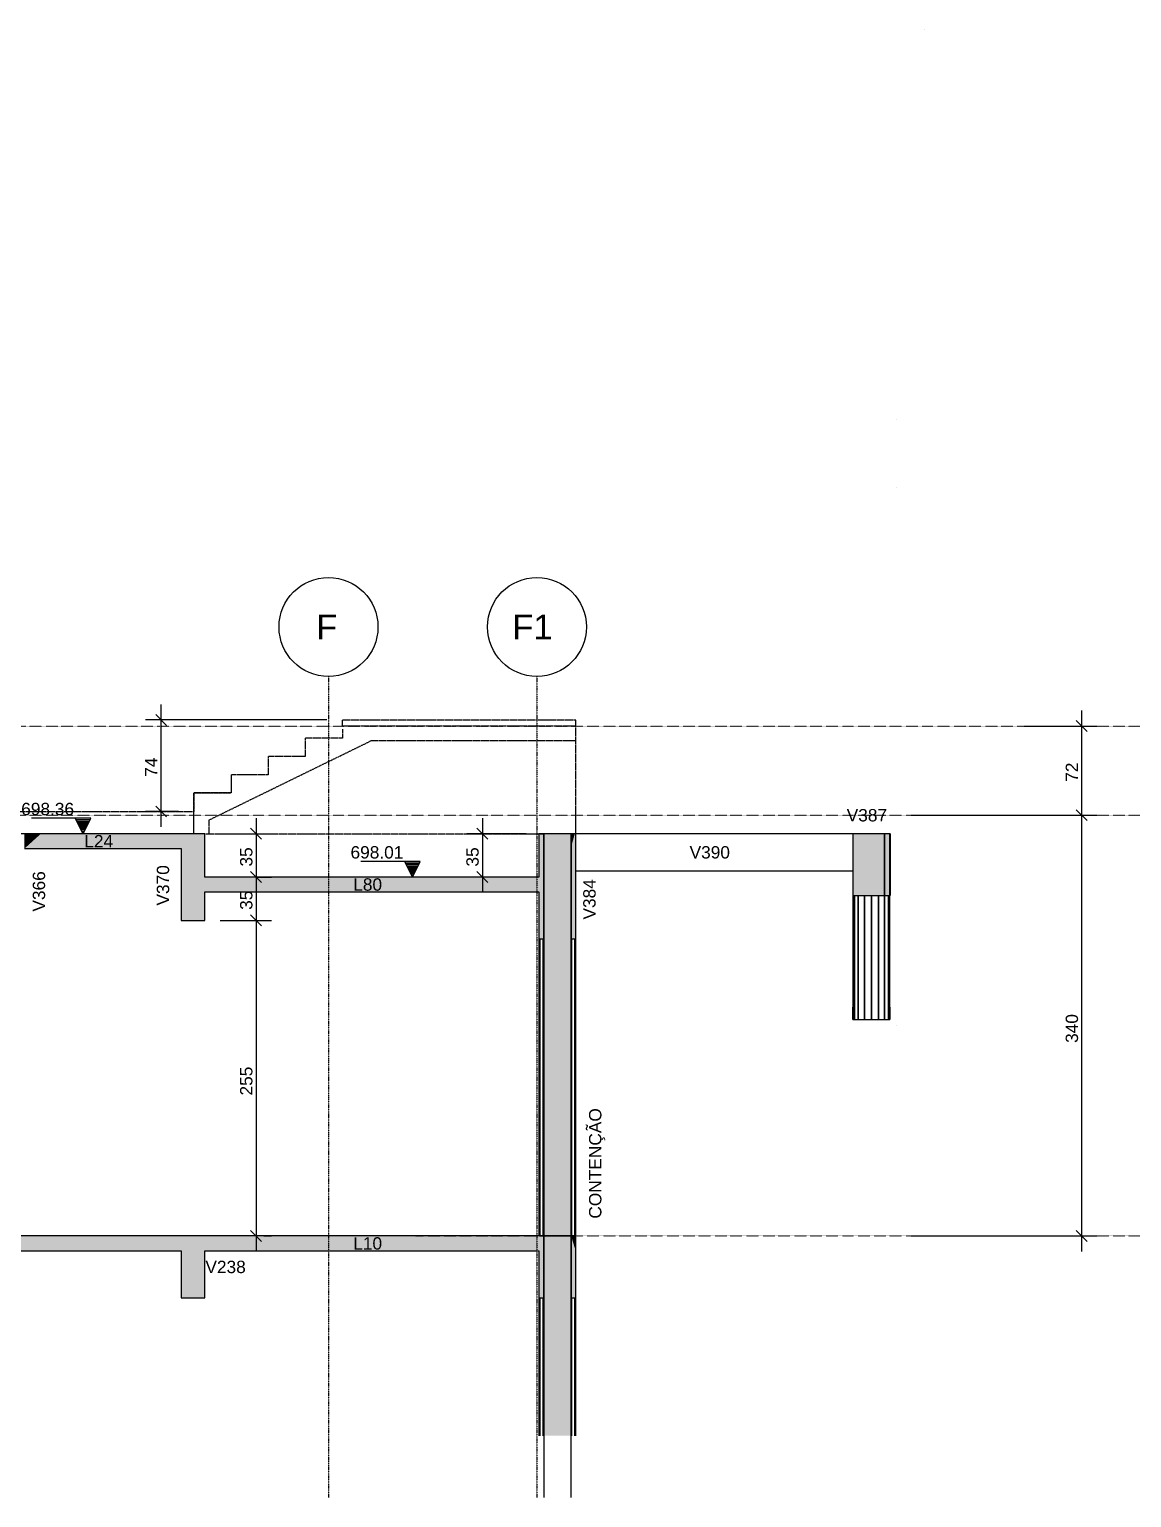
# Model space of a CAD drawing. Extents: x 37185 to 43130, y -8131 to -3926.
# Drawn here: x 40190 to 41082, y -6365 to -5178 of the extents above; entities that cross this region are included whole.
import ezdxf

# ---------------------------------------------------------------- set-up
doc = ezdxf.new("R2010")
doc.units = 0
doc.header["$MEASUREMENT"] = 0
for name, pattern in [('ESTILO_TQS_0001', [1, 0.7, -0.3]), ('ESTILO_TQS_0002', [0.4, 0.1, -0.3]), ('ESTILO_TQS_0004', [1.12, 0.5, -0.2, 0.01, -0.2, 0.01, -0.2])]:
    doc.linetypes.add(name, pattern=pattern)
for name, color, linetype in [('48', 4, 'CONTINUOUS'), ('50', 5, 'CONTINUOUS'), ('51', 5, 'CONTINUOUS'), ('52', 3, 'CONTINUOUS'), ('67', 7, 'CONTINUOUS'), ('68', 4, 'CONTINUOUS'), ('70', 160, 'CONTINUOUS'), ('74', 2, 'CONTINUOUS'), ('75', 9, 'CONTINUOUS'), ('79', 12, 'CONTINUOUS'), ('96', 252, 'CONTINUOUS')]:
    doc.layers.add(name, color=color, linetype=linetype)
doc.styles.add('TQS_ARIAL', font='arial.ttf')

msp = doc.modelspace()

# ---------------------------------------------------------------- linework, layer by layer
at = {"layer": '48', "linetype": 'Continuous'}
for p, q in [((40856.1, -5828.4), (40632.3, -5828.4)), ((40881.8, -5828.6), (40881.8, -5828.5)), ((40881.8, -5828.5), (40881.8, -5828.5)), ((40881.8, -5828.5), (40881.8, -5828.5)), ((40881.8, -5828.5), (40881.8, -5828.6)), ((40881.8, -5828.9), (40881.8, -5828.6)), ((40881.8, -5828.6), (40881.8, -5828.6)), ((40881.8, -5828.6), (40881.8, -5828.6)), ((40881.8, -5828.6), (40881.8, -5828.9)), ((40881.8, -5878.4), (40881.8, -5828.9)), ((40881.8, -5828.9), (40881.8, -5878.4)), ((40886.2, -5828.4), (40886.1, -5828.4)), ((40886.3, -5828.4), (40886.2, -5828.4)), ((40886.2, -5978.4), (40886.2, -5828.4)), ((40886.3, -5828.4), (40886.3, -5878.4)), ((40886.4, -5828.4), (40886.3, -5828.4)), ((40886.4, -5830.5), (40886.4, -5828.4)), ((40886.4, -5878.4), (40886.4, -5830.5)), ((40632.3, -5858.4), (40856.1, -5858.4)), ((40856.2, -5878.4), (40856.2, -5978.4)), ((40857.4, -5978.4), (40857.4, -5878.4)), ((40857.4, -5878.4), (40857.4, -5978.4)), ((40860.6, -5978.4), (40860.6, -5878.4)), ((40860.6, -5878.4), (40860.6, -5978.4)), ((40865.5, -5978.4), (40865.5, -5878.4)), ((40865.5, -5878.4), (40865.5, -5978.4)), ((40871.2, -5978.4), (40871.2, -5878.4)), ((40871.2, -5878.4), (40871.2, -5978.4)), ((40877, -5978.4), (40877, -5878.4)), ((40877, -5878.4), (40877, -5978.4)), ((40881.8, -5978.4), (40881.8, -5878.4)), ((40881.8, -5878.4), (40881.8, -5978.4)), ((40885.1, -5978.4), (40885.1, -5878.4)), ((40885.1, -5878.4), (40885.1, -5978.4)), ((40886.1, -5878.4), (40886.2, -5878.4)), ((40886.3, -5878.4), (40886.4, -5878.4)), ((40602.3, -5913.4), (40602.3, -6153.4)), ((40603.2, -6153.4), (40603.2, -5913.4)), ((40603.2, -5913.4), (40603.2, -6153.4)), ((40605.8, -6153.4), (40605.8, -5913.4)), ((40605.8, -5913.4), (40605.8, -6153.4)), ((40628.8, -6153.4), (40628.8, -5913.4)), ((40628.8, -5913.4), (40628.8, -6153.4)), ((40631.4, -6153.4), (40631.4, -5913.4)), ((40631.4, -5913.4), (40631.4, -6153.4)), ((40632.3, -6153.4), (40632.3, -5913.4)), ((40856.2, -5978.4), (40856.2, -5968.4)), ((40856.2, -5968.4), (40856.2, -5978.4)), ((40856.2, -5978.4), (40857.4, -5978.4)), ((40857.4, -5978.4), (40857.4, -5968.4)), ((40857.4, -5968.4), (40857.4, -5978.4)), ((40857.4, -5978.4), (40857.4, -5968.4)), ((40857.4, -5968.4), (40857.4, -5978.4)), ((40857.4, -5978.4), (40860.6, -5978.4)), ((40860.6, -5978.4), (40860.6, -5968.4)), ((40860.6, -5968.4), (40860.6, -5978.4)), ((40860.6, -5978.4), (40860.6, -5968.4)), ((40860.6, -5968.4), (40860.6, -5978.4)), ((40860.6, -5978.4), (40865.5, -5978.4)), ((40865.5, -5978.4), (40865.5, -5968.4)), ((40865.5, -5968.4), (40865.5, -5978.4)), ((40865.5, -5978.4), (40865.5, -5968.4)), ((40865.5, -5968.4), (40865.5, -5978.4)), ((40865.5, -5978.4), (40871.2, -5978.4)), ((40871.2, -5978.4), (40871.2, -5968.4)), ((40871.2, -5968.4), (40871.2, -5978.4)), ((40871.2, -5978.4), (40871.2, -5968.4)), ((40871.2, -5968.4), (40871.2, -5978.4)), ((40871.2, -5978.4), (40877, -5978.4)), ((40877, -5978.4), (40877, -5968.4)), ((40877, -5968.4), (40877, -5978.4)), ((40877, -5978.4), (40877, -5968.4)), ((40877, -5968.4), (40877, -5978.4)), ((40877, -5978.4), (40881.8, -5978.4)), ((40881.8, -5978.4), (40881.8, -5968.4)), ((40881.8, -5968.4), (40881.8, -5978.4)), ((40881.8, -5978.4), (40881.8, -5968.4)), ((40881.8, -5968.4), (40881.8, -5978.4)), ((40881.8, -5978.4), (40885.1, -5978.4)), ((40885.1, -5978.4), (40885.1, -5968.4)), ((40885.1, -5968.4), (40885.1, -5978.4)), ((40885.1, -5978.4), (40885.1, -5968.4)), ((40885.1, -5968.4), (40885.1, -5978.4)), ((40885.1, -5978.4), (40886.2, -5978.4)), ((40886.2, -5978.4), (40886.2, -5968.4)), ((40886.2, -5968.4), (40886.2, -5978.4)), ((40603.2, -6153.4), (40605.8, -6153.4)), ((40605.8, -6153.4), (40606.3, -6153.4)), ((40628.4, -6153.4), (40628.8, -6153.4)), ((40602.3, -6203.4), (40602.3, -6314.8)), ((40603.2, -6314.8), (40603.2, -6203.4)), ((40603.2, -6203.4), (40603.2, -6314.8)), ((40605.8, -6314.8), (40605.8, -6203.4)), ((40605.8, -6203.4), (40605.8, -6314.8)), ((40628.8, -6314.8), (40628.8, -6203.4)), ((40628.8, -6203.4), (40628.8, -6314.8)), ((40631.4, -6314.8), (40631.4, -6203.4)), ((40631.4, -6203.4), (40631.4, -6314.8)), ((40632.3, -6314.8), (40632.3, -6203.4))]:
    msp.add_line(p, q, dxfattribs=at)
at = {"layer": '50', "linetype": 'Continuous'}
for centre in [(40432.3, -5661.3), (40600.8, -5661.3)]:
    msp.add_circle(centre, 40, dxfattribs=at)
at = {"layer": '52', "linetype": 'Continuous'}
for points in [[(40332.3, -5828.4), (40324.5, -5828.4), (40313.3, -5828.4), (40199.8, -5828.4), (40186.5, -5828.4), (40178.7, -5828.4), (40167.5, -5828.4)], [(40332.3, -5863.4), (40332.3, -5856.4), (40332.3, -5828.4)], [(40606.3, -5828.4), (40606.3, -5828.4), (40605.8, -5828.4), (40603.3, -5828.4), (40603.3, -5828.4), (40603.2, -5828.4), (40602.3, -5828.4)], [(40602.3, -5828.4), (40602.3, -5863.4)], [(40606.3, -5913.4), (40606.3, -5902.6), (40606.3, -5866.8), (40606.3, -5828.4)], [(40628.4, -5828.4), (40627.9, -5828.4), (40624.8, -5828.4), (40623.1, -5828.4), (40619.9, -5828.4), (40619.6, -5828.4), (40617.3, -5828.4), (40614.7, -5828.4), (40611.6, -5828.4), (40609.8, -5828.4), (40606.7, -5828.4), (40606.3, -5828.4)], [(40606.3, -5828.4), (40606.3, -5862.1), (40606.3, -5901.2), (40606.3, -5911.8), (40606.3, -5913.4)], [(40632.3, -5828.4), (40631.4, -5828.4), (40631.4, -5828.4), (40628.8, -5828.4), (40628.4, -5828.4), (40628.4, -5828.4)], [(40628.4, -5828.4), (40628.4, -5839.2), (40628.4, -5861.9), (40628.4, -5913.4)], [(40628.4, -5913.4), (40628.4, -5911.8), (40628.4, -5862.1), (40628.4, -5839), (40628.4, -5828.4)], [(40632.3, -5913.4), (40632.3, -5858.4), (40632.3, -5856.6), (40632.3, -5828.4)], [(40886.1, -5828.4), (40885.1, -5828.4), (40881.9, -5828.4), (40881.8, -5828.4), (40879.4, -5828.4), (40877, -5828.4), (40871.2, -5828.4), (40865.5, -5828.4), (40863, -5828.4), (40860.6, -5828.4), (40859.6, -5828.4), (40857.4, -5828.4), (40856.4, -5828.4), (40856.3, -5828.4), (40856.2, -5828.4), (40856.2, -5828.4), (40856.1, -5828.4)], [(40856.1, -5828.4), (40856.1, -5830.9), (40856.1, -5858.4), (40856.1, -5858.4), (40856.1, -5878.4)], [(40886.1, -5878.4), (40886.1, -5874.6), (40886.1, -5871.5), (40886.1, -5828.4)], [(40186.5, -5840.4), (40208.7, -5840.4), (40226.1, -5840.4), (40246.8, -5840.4), (40257.2, -5840.4), (40313.3, -5840.4)], [(40313.3, -5840.4), (40313.3, -5857.3), (40313.3, -5870.4), (40313.3, -5898.4)], [(40602.3, -5863.4), (40392.9, -5863.4), (40332.3, -5863.4)], [(40332.3, -5898.4), (40332.3, -5875.4)], [(40332.3, -5875.4), (40443.7, -5875.4), (40504.2, -5875.4), (40565.2, -5875.4), (40574.6, -5875.4), (40602.3, -5875.4)], [(40602.3, -5875.4), (40602.3, -5892.2), (40602.3, -5913.4)], [(40856.1, -5878.4), (40856.2, -5878.4), (40856.3, -5878.4), (40856.4, -5878.4), (40856.4, -5878.4), (40857.4, -5878.4), (40857.9, -5878.4), (40858.8, -5878.4), (40858.9, -5878.4), (40859.2, -5878.4), (40859.6, -5878.4), (40860.6, -5878.4), (40860.7, -5878.4), (40861.4, -5878.4), (40863, -5878.4), (40865.4, -5878.4), (40865.5, -5878.4), (40865.6, -5878.4), (40866.4, -5878.4), (40871.2, -5878.4), (40871.2, -5878.4), (40871.3, -5878.4), (40872.2, -5878.4), (40876.9, -5878.4), (40877, -5878.4), (40877, -5878.4), (40877.8, -5878.4), (40879.4, -5878.4), (40881.7, -5878.4), (40881.8, -5878.4), (40881.9, -5878.4), (40882.4, -5878.4), (40885, -5878.4), (40885, -5878.4), (40885.1, -5878.4), (40885.3, -5878.4), (40886.1, -5878.4)], [(40313.3, -5898.4), (40320.9, -5898.4), (40328.8, -5898.4), (40332.3, -5898.4)], [(40602.3, -5913.4), (40602.6, -5913.4), (40603.2, -5913.4), (40603.3, -5913.4), (40603.3, -5913.4), (40603.5, -5913.4), (40603.9, -5913.4), (40605.8, -5913.4), (40606.3, -5913.4), (40606.3, -5913.4)], [(40606.3, -5913.4), (40606.3, -6119.7), (40606.3, -6153.4)], [(40628.4, -5913.4), (40628.4, -5913.4), (40628.8, -5913.4), (40629.5, -5913.4), (40630.6, -5913.4), (40630.8, -5913.4), (40631.4, -5913.4), (40631.4, -5913.4), (40631.7, -5913.4), (40632.3, -5913.4)], [(40628.4, -6153.4), (40628.4, -6119.7), (40628.4, -5913.4)], [(40606.3, -6153.4), (40606.3, -6153.4), (40605.8, -6153.4), (40603.3, -6153.4), (40603.3, -6153.4), (40603.2, -6153.4), (40602.3, -6153.4), (40402.9, -6153.4), (40332.3, -6153.4), (40313.3, -6153.4), (39746.8, -6153.4), (39727.8, -6153.4), (39351.8, -6153.4), (39332.8, -6153.4), (38811.8, -6153.4), (38808.5, -6153.4), (38792.8, -6153.4), (38532.3, -6153.4), (38522.9, -6153.4), (38513.3, -6153.4), (38494.8, -6153.4), (37949.8, -6153.4), (37948.9, -6153.4), (37948.8, -6153.4)], [(40606.3, -6203.4), (40606.3, -6197.1), (40606.3, -6187.4), (40606.3, -6153.4)], [(40619.6, -6153.4), (40617.3, -6153.4), (40614.7, -6153.4), (40611.6, -6153.4), (40609.8, -6153.4), (40606.7, -6153.4), (40606.3, -6153.4)], [(40606.3, -6153.4), (40606.3, -6183.3), (40606.3, -6196.2), (40606.3, -6202.5), (40606.3, -6203.4)], [(40606.3, -6153.4), (40608.1, -6153.4), (40609.8, -6153.4)], [(40609.8, -6153.4), (40610.7, -6153.4), (40614.2, -6153.4), (40614.7, -6153.4)], [(40614.7, -6153.4), (40619.6, -6153.4)], [(40628.4, -6153.4), (40627.9, -6153.4), (40624.8, -6153.4), (40623.1, -6153.4), (40619.9, -6153.4)], [(40619.9, -6153.4), (40624.8, -6153.4)], [(40624.8, -6153.4), (40628.4, -6153.4)], [(40628.4, -6153.4), (40628.4, -6159.8), (40628.4, -6183.1), (40628.4, -6203.4)], [(40632.3, -6153.4), (40631.4, -6153.4), (40631.4, -6153.4), (40628.8, -6153.4), (40628.4, -6153.4), (40628.4, -6153.4)], [(40628.4, -6203.4), (40628.4, -6183.3), (40628.4, -6154.7), (40628.4, -6154.4), (40628.4, -6154.2), (40628.4, -6154.1), (40628.4, -6153.6), (40628.4, -6153.4)], [(40632.3, -6203.4), (40632.3, -6165.9), (40632.3, -6153.4)], [(39746.8, -6165.4), (39758.7, -6165.4), (39857.8, -6165.4), (40177.2, -6165.4), (40182.1, -6165.4), (40313.3, -6165.4)], [(40313.3, -6165.4), (40313.3, -6203.4)], [(40332.3, -6203.4), (40332.3, -6194.7), (40332.3, -6166.5), (40332.3, -6165.4)], [(40332.3, -6165.4), (40402.9, -6165.4), (40434.7, -6165.4), (40445, -6165.4), (40521.8, -6165.4), (40578.6, -6165.4), (40602.3, -6165.4)], [(40602.3, -6165.4), (40602.3, -6190.9), (40602.3, -6203.4)], [(40313.3, -6203.4), (40318.3, -6203.4), (40321.6, -6203.4), (40332.3, -6203.4)], [(40602.3, -6203.4), (40602.5, -6203.4), (40603.2, -6203.4), (40603.3, -6203.4), (40603.3, -6203.4), (40603.5, -6203.4), (40603.7, -6203.4), (40605.8, -6203.4), (40606.3, -6203.4), (40606.3, -6203.4)], [(40606.3, -6203.4), (40606.3, -6285), (40606.3, -6314.8), (40606.3, -6347.8), (40606.3, -6357.6), (40606.3, -6363.9), (40606.3, -6364.8)], [(40628.4, -6364.8), (40628.4, -6347.8), (40628.4, -6316.1), (40628.4, -6315.8), (40628.4, -6315.6), (40628.4, -6315.6), (40628.4, -6315), (40628.4, -6314.8), (40628.4, -6285), (40628.4, -6203.4)], [(40628.4, -6203.4), (40628.4, -6203.4), (40628.8, -6203.4), (40629.3, -6203.4), (40630.6, -6203.4), (40631.2, -6203.4), (40631.4, -6203.4), (40631.4, -6203.4), (40631.6, -6203.4), (40632, -6203.4), (40632.3, -6203.4)]]:
    msp.add_lwpolyline(points, dxfattribs=at)
at = {"layer": '67', "linetype": 'ESTILO_TQS_0002'}
for p, q in [((37919.8, -5741.4), (41171.2, -5741.4)), ((37919.8, -5813.4), (41171.2, -5813.4)), ((40502.6, -6153.4), (41171.2, -6153.4))]:
    msp.add_line(p, q, dxfattribs=at)
at = {"layer": '68', "linetype": 'ESTILO_TQS_0001'}
for p, q in [((40443.5, -5741.4), (40443.5, -5736.4)), ((40443.5, -5736.4), (40632.3, -5736.4)), ((40632.3, -5741.4), (40443.5, -5741.4)), ((40632.3, -5828.4), (40632.3, -5736.4)), ((40335.5, -5817.4), (40466.4, -5753.4)), ((40632.3, -5753.4), (40466.4, -5753.4)), ((40323.5, -5828.4), (40323.5, -5795.2)), ((40323.5, -5795.2), (40353.5, -5795.2)), ((40323.5, -5795.2), (40335.5, -5795.2)), ((40167.5, -5810.4), (40323.5, -5810.4)), ((40335.5, -5817.4), (40335.5, -5828.4)), ((40332.3, -5828.4), (40605.8, -5828.4))]:
    msp.add_line(p, q, dxfattribs=at)
msp.add_lwpolyline([(40443.5, -5743.8), (40443.5, -5751.2), (40413.5, -5751.2), (40413.5, -5766), (40383.5, -5766), (40383.5, -5780.8), (40353.5, -5780.8), (40353.5, -5795.2), (40323.5, -5795.2), (40323.5, -5810.4)], dxfattribs=at)
at = {"layer": '70', "linetype": 'ESTILO_TQS_0004'}
for p, q in [((40432.3, -5701.3), (40432.3, -6364.8)), ((40600.8, -5701.3), (40600.8, -6364.8))]:
    msp.add_line(p, q, dxfattribs=at)
at = {"layer": '75', "linetype": 'Continuous'}
for p, q in [((40914, -5178.4), (40914, -5178.4)), ((40914, -5178.4), (40914, -5178.4)), ((40891.2, -5493.4), (40891.2, -5493.4)), ((40891.2, -5493.4), (40891.2, -5493.4)), ((40891.2, -5548.4), (40891.2, -5548.4)), ((40891.2, -5548.4), (40891.2, -5548.4)), ((40297, -5822.9), (40297, -5723.9)), ((41041.2, -5825.9), (41041.2, -5728.9)), ((40431, -5736.4), (40284.5, -5736.4)), ((40301.4, -5740.8), (40292.6, -5732)), ((40443.5, -5736.4), (40443.5, -5736.4)), ((40981.6, -5741.4), (40981.6, -5741.4)), ((40994.1, -5741.4), (41053.7, -5741.4)), ((41045.6, -5745.8), (41036.8, -5737)), ((41041.2, -6165.9), (41041.2, -5800.9)), ((40311, -5810.4), (40284.5, -5810.4)), ((40301.4, -5814.8), (40292.6, -5806)), ((40323.5, -5810.4), (40323.5, -5810.4)), ((40891.2, -5813.4), (40891.2, -5813.4)), ((40891.2, -5813.4), (40891.2, -5813.4)), ((40903.7, -5813.4), (41053.7, -5813.4)), ((40903.7, -5813.4), (41053.7, -5813.4)), ((40978.7, -5813.4), (40978.7, -5813.4)), ((40978.7, -5813.4), (40978.7, -5813.4)), ((40991.2, -5813.4), (41053.7, -5813.4)), ((40991.2, -5813.4), (41053.7, -5813.4)), ((41045.6, -5817.8), (41036.8, -5809)), ((41045.6, -5817.8), (41036.8, -5809)), ((41045.6, -5817.8), (41036.8, -5809)), ((41045.6, -5817.8), (41036.8, -5809)), ((40240.1, -5815.9), (40192.1, -5815.9)), ((40233.9, -5828.4), (40227.6, -5815.9)), ((40228.2, -5817), (40239.6, -5817)), ((40228.7, -5818.1), (40239, -5818.1)), ((40229.3, -5819.3), (40238.5, -5819.3)), ((40229.9, -5820.4), (40237.9, -5820.4)), ((40230.4, -5821.5), (40237.3, -5821.5)), ((40231, -5822.6), (40236.8, -5822.6)), ((40231.5, -5823.7), (40236.2, -5823.7)), ((40232.1, -5824.8), (40235.7, -5824.8)), ((40233.9, -5828.4), (40240.1, -5815.9)), ((40369.3, -5824), (40378.2, -5832.8)), ((40373.8, -5815.9), (40373.8, -5875.9)), ((40552.3, -5824), (40561.2, -5832.8)), ((40556.7, -5815.9), (40556.7, -5875.9)), ((40232.6, -5825.9), (40235.1, -5825.9)), ((40233.2, -5827.1), (40234.6, -5827.1)), ((40332.3, -5828.4), (40332.3, -5828.4)), ((40344.8, -5828.4), (40386.3, -5828.4)), ((40592.1, -5828.4), (40544.2, -5828.4)), ((40604.6, -5828.4), (40604.6, -5828.4)), ((40369.3, -5859), (40378.2, -5867.8)), ((40369.3, -5859), (40378.2, -5867.8)), ((40373.8, -5850.9), (40373.8, -5910.9)), ((40506.4, -5850.9), (40458.4, -5850.9)), ((40500.1, -5863.4), (40493.9, -5850.9)), ((40494.4, -5852), (40505.8, -5852)), ((40495, -5853.1), (40505.3, -5853.1)), ((40495.5, -5854.3), (40504.7, -5854.3)), ((40496.1, -5855.4), (40504.1, -5855.4)), ((40496.7, -5856.5), (40503.6, -5856.5)), ((40497.2, -5857.6), (40503, -5857.6)), ((40497.8, -5858.7), (40502.5, -5858.7)), ((40498.3, -5859.8), (40501.9, -5859.8)), ((40500.1, -5863.4), (40506.4, -5850.9)), ((40552.3, -5859), (40561.2, -5867.8)), ((40362.6, -5863.4), (40362.6, -5863.4)), ((40362.6, -5863.4), (40362.6, -5863.4)), ((40375.1, -5863.4), (40386.3, -5863.4)), ((40375.1, -5863.4), (40386.3, -5863.4)), ((40498.9, -5860.9), (40501.4, -5860.9)), ((40499.4, -5862.1), (40500.8, -5862.1)), ((40561.3, -5863.4), (40544.2, -5863.4)), ((40573.8, -5863.4), (40573.8, -5863.4)), ((40369.3, -5894), (40378.2, -5902.8)), ((40369.3, -5894), (40378.2, -5902.8)), ((40373.8, -5885.9), (40373.8, -6165.9)), ((40332.3, -5898.4), (40332.3, -5898.4)), ((40332.3, -5898.4), (40332.3, -5898.4)), ((40344.8, -5898.4), (40386.3, -5898.4)), ((40344.8, -5898.4), (40386.3, -5898.4)), ((40891.2, -5983.4), (40891.2, -5983.4)), ((40891.2, -5983.4), (40891.2, -5983.4)), ((40367.6, -6153.4), (40367.6, -6153.4)), ((40369.3, -6149), (40378.2, -6157.8)), ((40380.1, -6153.4), (40386.3, -6153.4)), ((40903.7, -6153.4), (41053.7, -6153.4)), ((40903.7, -6153.4), (41053.7, -6153.4)), ((40978.7, -6153.4), (40978.7, -6153.4)), ((40991.2, -6153.4), (41053.7, -6153.4)), ((41045.6, -6157.8), (41036.8, -6149)), ((41045.6, -6157.8), (41036.8, -6149)), ((41045.6, -6157.8), (41036.8, -6149))]:
    msp.add_line(p, q, dxfattribs=at)
at = {"layer": '79', "linetype": 'Continuous'}
for points in [[(40227.6, -5815.9), (40233.9, -5828.4), (40240.1, -5815.9), (40227.6, -5815.9)], [(40493.9, -5850.9), (40500.1, -5863.4), (40506.4, -5850.9), (40493.9, -5850.9)]]:
    msp.add_lwpolyline(points, dxfattribs=at)
at = {"layer": '96', "linetype": 'Continuous'}
for points in [[(40199.8, -5828.4), (40186.5, -5828.4), (40186.5, -5832.9)], [(40199.8, -5828.4), (40186.5, -5832.9), (40199.8, -5828.4)], [(40199.8, -5828.4), (40186.5, -5832.9), (40186.5, -5835.1)], [(40199.8, -5828.4), (40186.5, -5835.1), (40199.8, -5828.4)], [(40199.8, -5828.4), (40186.5, -5835.1), (40186.5, -5840.4)], [(40199.8, -5828.4), (40186.5, -5840.4), (40199.8, -5828.4)], [(40199.8, -5828.4), (40186.5, -5840.4), (40208.7, -5840.4)], [(40199.8, -5828.4), (40208.7, -5840.4), (40199.8, -5828.4)], [(40199.8, -5828.4), (40208.7, -5840.4), (40226.1, -5840.4)], [(40199.8, -5828.4), (40226.1, -5840.4), (40199.8, -5828.4)], [(40199.8, -5828.4), (40226.1, -5840.4), (40246.8, -5840.4)], [(40199.8, -5828.4), (40246.8, -5840.4), (40199.8, -5828.4)], [(40199.8, -5828.4), (40246.8, -5840.4), (40257.2, -5840.4)], [(40199.8, -5828.4), (40257.2, -5840.4), (40199.8, -5828.4)], [(40199.8, -5828.4), (40257.2, -5840.4), (40313.3, -5840.4)], [(40199.8, -5828.4), (40313.3, -5840.4), (40199.8, -5828.4)], [(40199.8, -5828.4), (40313.3, -5840.4), (40313.3, -5836)], [(40199.8, -5828.4), (40313.3, -5836), (40199.8, -5828.4)], [(40199.8, -5828.4), (40313.3, -5836), (40313.3, -5833.7)], [(40199.8, -5828.4), (40313.3, -5833.7), (40199.8, -5828.4)], [(40199.8, -5828.4), (40313.3, -5833.7), (40313.3, -5828.4)], [(40199.8, -5828.4), (40313.3, -5828.4), (40199.8, -5828.4)], [(40324.5, -5828.4), (40313.3, -5828.4), (40313.3, -5857.3)], [(40324.5, -5828.4), (40313.3, -5857.3), (40324.5, -5828.4)], [(40324.5, -5828.4), (40313.3, -5857.3), (40313.3, -5870.4)], [(40324.5, -5828.4), (40313.3, -5870.4), (40324.5, -5828.4)], [(40324.5, -5828.4), (40313.3, -5870.4), (40313.3, -5898.4)], [(40324.5, -5828.4), (40313.3, -5898.4), (40324.5, -5828.4)], [(40324.5, -5828.4), (40313.3, -5898.4), (40320.9, -5898.4)], [(40324.5, -5828.4), (40320.9, -5898.4), (40324.5, -5828.4)], [(40324.5, -5828.4), (40320.9, -5898.4), (40328.8, -5898.4)], [(40324.5, -5828.4), (40328.8, -5898.4), (40324.5, -5828.4)], [(40324.5, -5828.4), (40328.8, -5898.4), (40332.3, -5898.4)], [(40324.5, -5828.4), (40332.3, -5898.4), (40324.5, -5828.4)], [(40324.5, -5828.4), (40332.3, -5898.4), (40332.3, -5869.5)], [(40324.5, -5828.4), (40332.3, -5869.5), (40324.5, -5828.4)], [(40324.5, -5828.4), (40332.3, -5869.5), (40332.3, -5856.4)], [(40324.5, -5828.4), (40332.3, -5856.4), (40324.5, -5828.4)], [(40324.5, -5828.4), (40332.3, -5856.4), (40332.3, -5828.4)], [(40324.5, -5828.4), (40332.3, -5828.4), (40324.5, -5828.4)], [(40603.3, -5828.4), (40602.3, -5828.4), (40602.3, -5892.2)], [(40603.3, -5828.4), (40602.3, -5892.2), (40603.3, -5828.4)], [(40603.3, -5828.4), (40602.3, -5892.2), (40602.3, -5913.4)], [(40603.3, -5828.4), (40602.3, -5913.4), (40603.3, -5828.4)], [(40603.3, -5828.4), (40602.3, -5913.4), (40603.3, -5913.4)], [(40603.3, -5828.4), (40603.3, -5913.4), (40603.3, -5828.4)], [(40603.3, -5828.4), (40603.3, -5913.4), (40603.5, -5913.4)], [(40603.3, -5828.4), (40603.5, -5913.4), (40603.3, -5828.4)], [(40603.3, -5828.4), (40603.5, -5913.4), (40606.3, -5913.4)], [(40603.3, -5828.4), (40606.3, -5913.4), (40603.3, -5828.4)], [(40603.3, -5828.4), (40606.3, -5913.4), (40606.3, -5902.6)], [(40603.3, -5828.4), (40606.3, -5902.6), (40603.3, -5828.4)], [(40603.3, -5828.4), (40606.3, -5902.6), (40606.3, -5828.4)], [(40603.3, -5828.4), (40606.3, -5828.4), (40603.3, -5828.4)], [(40619.6, -5828.4), (40606.3, -5828.4), (40606.3, -6119.7)], [(40619.6, -5828.4), (40606.3, -6119.7), (40619.6, -5828.4)], [(40619.6, -5828.4), (40606.3, -6119.7), (40606.3, -6153.4)], [(40619.6, -5828.4), (40606.3, -6153.4), (40619.6, -5828.4)], [(40619.6, -5828.4), (40606.3, -6153.4), (40608.1, -6153.4)], [(40619.6, -5828.4), (40608.1, -6153.4), (40619.6, -5828.4)], [(40619.6, -5828.4), (40608.1, -6153.4), (40610.7, -6153.4)], [(40619.6, -5828.4), (40610.7, -6153.4), (40619.6, -5828.4)], [(40619.6, -5828.4), (40610.7, -6153.4), (40614.2, -6153.4)], [(40619.6, -5828.4), (40614.2, -6153.4), (40619.6, -5828.4)], [(40619.6, -5828.4), (40614.2, -6153.4), (40619.6, -6153.4)], [(40619.6, -5828.4), (40619.6, -6153.4), (40619.6, -5828.4)], [(40619.6, -5828.4), (40619.6, -6153.4), (40628.4, -6153.4)], [(40619.6, -5828.4), (40628.4, -6153.4), (40619.6, -5828.4)], [(40619.6, -5828.4), (40628.4, -6153.4), (40628.4, -5862.1)], [(40619.6, -5828.4), (40628.4, -5862.1), (40619.6, -5828.4)], [(40619.6, -5828.4), (40628.4, -5862.1), (40628.4, -5828.4)], [(40619.6, -5828.4), (40628.4, -5828.4), (40619.6, -5828.4)], [(40631.4, -5828.4), (40628.4, -5828.4), (40628.4, -5839.2)], [(40631.4, -5828.4), (40628.4, -5839.2), (40631.4, -5828.4)], [(40631.4, -5828.4), (40628.4, -5839.2), (40628.4, -5913.4)], [(40631.4, -5828.4), (40628.4, -5913.4), (40631.4, -5828.4)], [(40631.4, -5828.4), (40628.4, -5913.4), (40630.6, -5913.4)], [(40631.4, -5828.4), (40630.6, -5913.4), (40631.4, -5828.4)], [(40631.4, -5828.4), (40630.6, -5913.4), (40630.8, -5913.4)], [(40631.4, -5828.4), (40630.8, -5913.4), (40631.4, -5828.4)], [(40631.4, -5828.4), (40630.8, -5913.4), (40631.4, -5913.4)], [(40631.4, -5828.4), (40631.4, -5913.4), (40631.4, -5828.4)], [(40631.4, -5828.4), (40631.4, -5913.4), (40632.3, -5913.4)], [(40631.4, -5828.4), (40632.3, -5913.4), (40631.4, -5828.4)], [(40631.4, -5828.4), (40632.3, -5913.4), (40632.3, -5856.6)], [(40631.4, -5828.4), (40632.3, -5856.6), (40631.4, -5828.4)], [(40631.4, -5828.4), (40632.3, -5856.6), (40632.3, -5828.4)], [(40631.4, -5828.4), (40632.3, -5828.4), (40631.4, -5828.4)], [(40881.9, -5828.4), (40856.1, -5828.4), (40856.1, -5830.9)], [(40881.9, -5828.4), (40856.1, -5830.9), (40881.9, -5828.4)], [(40881.9, -5828.4), (40856.1, -5830.9), (40856.1, -5878.4)], [(40881.9, -5828.4), (40856.1, -5878.4), (40881.9, -5828.4)], [(40881.9, -5828.4), (40856.1, -5878.4), (40856.3, -5878.4)], [(40881.9, -5828.4), (40856.3, -5878.4), (40881.9, -5828.4)], [(40881.9, -5828.4), (40856.3, -5878.4), (40858.8, -5878.4)], [(40881.9, -5828.4), (40858.8, -5878.4), (40881.9, -5828.4)], [(40881.9, -5828.4), (40858.8, -5878.4), (40858.9, -5878.4)], [(40881.9, -5828.4), (40858.9, -5878.4), (40881.9, -5828.4)], [(40881.9, -5828.4), (40858.9, -5878.4), (40859.2, -5878.4)], [(40881.9, -5828.4), (40859.2, -5878.4), (40881.9, -5828.4)], [(40881.9, -5828.4), (40859.2, -5878.4), (40860.7, -5878.4)], [(40881.9, -5828.4), (40860.7, -5878.4), (40881.9, -5828.4)], [(40881.9, -5828.4), (40860.7, -5878.4), (40865.4, -5878.4)], [(40881.9, -5828.4), (40865.4, -5878.4), (40881.9, -5828.4)], [(40881.9, -5828.4), (40865.4, -5878.4), (40865.6, -5878.4)], [(40881.9, -5828.4), (40865.6, -5878.4), (40881.9, -5828.4)], [(40881.9, -5828.4), (40865.6, -5878.4), (40871.2, -5878.4)], [(40881.9, -5828.4), (40871.2, -5878.4), (40881.9, -5828.4)], [(40881.9, -5828.4), (40871.2, -5878.4), (40871.3, -5878.4)], [(40881.9, -5828.4), (40871.3, -5878.4), (40881.9, -5828.4)], [(40881.9, -5828.4), (40871.3, -5878.4), (40876.9, -5878.4)], [(40881.9, -5828.4), (40876.9, -5878.4), (40881.9, -5828.4)], [(40881.9, -5828.4), (40876.9, -5878.4), (40877, -5878.4)], [(40881.9, -5828.4), (40877, -5878.4), (40881.9, -5828.4)], [(40881.9, -5828.4), (40877, -5878.4), (40881.7, -5878.4)], [(40881.9, -5828.4), (40881.7, -5878.4), (40881.9, -5828.4)], [(40881.9, -5828.4), (40881.7, -5878.4), (40881.9, -5878.4)], [(40881.9, -5828.4), (40881.9, -5878.4), (40881.9, -5828.4)], [(40881.9, -5828.4), (40881.9, -5878.4), (40885, -5878.4)], [(40881.9, -5828.4), (40885, -5878.4), (40881.9, -5828.4)], [(40881.9, -5828.4), (40885, -5878.4), (40885, -5878.4)], [(40881.9, -5828.4), (40885, -5878.4), (40881.9, -5828.4)], [(40881.9, -5828.4), (40885, -5878.4), (40886.1, -5878.4)], [(40881.9, -5828.4), (40886.1, -5878.4), (40881.9, -5828.4)], [(40881.9, -5828.4), (40886.1, -5878.4), (40886.1, -5874.6)], [(40881.9, -5828.4), (40886.1, -5874.6), (40881.9, -5828.4)], [(40881.9, -5828.4), (40886.1, -5874.6), (40886.1, -5828.4)], [(40881.9, -5828.4), (40886.1, -5828.4), (40881.9, -5828.4)], [(40392.9, -5863.4), (40332.3, -5863.4), (40332.3, -5868.4)], [(40392.9, -5863.4), (40332.3, -5868.4), (40392.9, -5863.4)], [(40392.9, -5863.4), (40332.3, -5868.4), (40332.3, -5871.1)], [(40392.9, -5863.4), (40332.3, -5871.1), (40392.9, -5863.4)], [(40392.9, -5863.4), (40332.3, -5871.1), (40332.3, -5875.4)], [(40392.9, -5863.4), (40332.3, -5875.4), (40392.9, -5863.4)], [(40392.9, -5863.4), (40332.3, -5875.4), (40443.7, -5875.4)], [(40392.9, -5863.4), (40443.7, -5875.4), (40392.9, -5863.4)], [(40392.9, -5863.4), (40443.7, -5875.4), (40504.2, -5875.4)], [(40392.9, -5863.4), (40504.2, -5875.4), (40392.9, -5863.4)], [(40392.9, -5863.4), (40504.2, -5875.4), (40565.2, -5875.4)], [(40392.9, -5863.4), (40565.2, -5875.4), (40392.9, -5863.4)], [(40392.9, -5863.4), (40565.2, -5875.4), (40574.6, -5875.4)], [(40392.9, -5863.4), (40574.6, -5875.4), (40392.9, -5863.4)], [(40392.9, -5863.4), (40574.6, -5875.4), (40602.3, -5875.4)], [(40392.9, -5863.4), (40602.3, -5875.4), (40392.9, -5863.4)], [(40392.9, -5863.4), (40602.3, -5875.4), (40602.3, -5866.4)], [(40392.9, -5863.4), (40602.3, -5866.4), (40392.9, -5863.4)], [(40392.9, -5863.4), (40602.3, -5866.4), (40602.3, -5863.4)], [(40392.9, -5863.4), (40602.3, -5863.4), (40392.9, -5863.4)], [(39746.8, -6153.4), (40182.1, -6165.4), (40313.3, -6165.4)], [(39746.8, -6153.4), (40313.3, -6165.4), (39746.8, -6153.4)], [(39746.8, -6153.4), (40313.3, -6165.4), (40313.3, -6163.3)], [(39746.8, -6153.4), (40313.3, -6163.3), (39746.8, -6153.4)], [(39746.8, -6153.4), (40313.3, -6163.3), (40313.3, -6156.6)], [(39746.8, -6153.4), (40313.3, -6156.6), (39746.8, -6153.4)], [(39746.8, -6153.4), (40313.3, -6156.6), (40313.3, -6153.4)], [(39746.8, -6153.4), (40313.3, -6153.4), (39746.8, -6153.4)], [(40313.3, -6153.4), (40313.3, -6203.4), (40318.3, -6203.4)], [(40313.3, -6153.4), (40318.3, -6203.4), (40313.3, -6153.4)], [(40313.3, -6153.4), (40318.3, -6203.4), (40321.6, -6203.4)], [(40313.3, -6153.4), (40321.6, -6203.4), (40313.3, -6153.4)], [(40313.3, -6153.4), (40321.6, -6203.4), (40332.3, -6203.4)], [(40313.3, -6153.4), (40332.3, -6203.4), (40313.3, -6153.4)], [(40313.3, -6153.4), (40332.3, -6203.4), (40332.3, -6194.7)], [(40313.3, -6153.4), (40332.3, -6194.7), (40313.3, -6153.4)], [(40313.3, -6153.4), (40332.3, -6194.7), (40332.3, -6166.5)], [(40313.3, -6153.4), (40332.3, -6166.5), (40313.3, -6153.4)], [(40313.3, -6153.4), (40332.3, -6166.5), (40332.3, -6153.4)], [(40313.3, -6153.4), (40332.3, -6153.4), (40313.3, -6153.4)], [(40402.9, -6153.4), (40332.3, -6153.4), (40332.3, -6155.5)], [(40402.9, -6153.4), (40332.3, -6155.5), (40402.9, -6153.4)], [(40402.9, -6153.4), (40332.3, -6155.5), (40332.3, -6162.3)], [(40402.9, -6153.4), (40332.3, -6162.3), (40402.9, -6153.4)], [(40402.9, -6153.4), (40332.3, -6162.3), (40332.3, -6165.4)], [(40402.9, -6153.4), (40332.3, -6165.4), (40402.9, -6153.4)], [(40402.9, -6153.4), (40332.3, -6165.4), (40402.9, -6165.4)], [(40402.9, -6153.4), (40402.9, -6165.4), (40402.9, -6153.4)], [(40402.9, -6153.4), (40402.9, -6165.4), (40434.7, -6165.4)], [(40402.9, -6153.4), (40434.7, -6165.4), (40402.9, -6153.4)], [(40402.9, -6153.4), (40434.7, -6165.4), (40445, -6165.4)], [(40402.9, -6153.4), (40445, -6165.4), (40402.9, -6153.4)], [(40402.9, -6153.4), (40445, -6165.4), (40521.8, -6165.4)], [(40402.9, -6153.4), (40521.8, -6165.4), (40402.9, -6153.4)], [(40402.9, -6153.4), (40521.8, -6165.4), (40578.6, -6165.4)], [(40402.9, -6153.4), (40578.6, -6165.4), (40402.9, -6153.4)], [(40402.9, -6153.4), (40578.6, -6165.4), (40602.3, -6165.4)], [(40402.9, -6153.4), (40602.3, -6165.4), (40402.9, -6153.4)], [(40402.9, -6153.4), (40602.3, -6165.4), (40602.3, -6156.4)], [(40402.9, -6153.4), (40602.3, -6156.4), (40402.9, -6153.4)], [(40402.9, -6153.4), (40602.3, -6156.4), (40602.3, -6153.4)], [(40402.9, -6153.4), (40602.3, -6153.4), (40402.9, -6153.4)], [(40603.3, -6153.4), (40602.3, -6153.4), (40602.3, -6190.9)], [(40603.3, -6153.4), (40602.3, -6190.9), (40603.3, -6153.4)], [(40603.3, -6153.4), (40602.3, -6190.9), (40602.3, -6203.4)], [(40603.3, -6153.4), (40602.3, -6203.4), (40603.3, -6153.4)], [(40603.3, -6153.4), (40602.3, -6203.4), (40603.3, -6203.4)], [(40603.3, -6153.4), (40603.3, -6203.4), (40603.3, -6153.4)], [(40603.3, -6153.4), (40603.3, -6203.4), (40603.5, -6203.4)], [(40603.3, -6153.4), (40603.5, -6203.4), (40603.3, -6153.4)], [(40603.3, -6153.4), (40603.5, -6203.4), (40606.3, -6203.4)], [(40603.3, -6153.4), (40606.3, -6203.4), (40603.3, -6153.4)], [(40603.3, -6153.4), (40606.3, -6203.4), (40606.3, -6197.1)], [(40603.3, -6153.4), (40606.3, -6197.1), (40603.3, -6153.4)], [(40603.3, -6153.4), (40606.3, -6197.1), (40606.3, -6153.4)], [(40603.3, -6153.4), (40606.3, -6153.4), (40603.3, -6153.4)], [(40619.6, -6153.4), (40606.3, -6153.4), (40606.3, -6285)], [(40619.6, -6153.4), (40606.3, -6285), (40619.6, -6153.4)], [(40619.6, -6153.4), (40606.3, -6285), (40606.3, -6314.8)], [(40619.6, -6153.4), (40606.3, -6314.8), (40619.6, -6153.4)], [(40619.6, -6153.4), (40606.3, -6314.8), (40608.1, -6314.8)], [(40619.6, -6153.4), (40608.1, -6314.8), (40619.6, -6153.4)], [(40619.6, -6153.4), (40608.1, -6314.8), (40610.7, -6314.8)], [(40619.6, -6153.4), (40610.7, -6314.8), (40619.6, -6153.4)], [(40619.6, -6153.4), (40610.7, -6314.8), (40614.2, -6314.8)], [(40619.6, -6153.4), (40614.2, -6314.8), (40619.6, -6153.4)], [(40619.6, -6153.4), (40614.2, -6314.8), (40619.6, -6314.8)], [(40619.6, -6153.4), (40619.6, -6314.8), (40619.6, -6153.4)], [(40619.6, -6153.4), (40619.6, -6314.8), (40628.4, -6314.8)], [(40619.6, -6153.4), (40628.4, -6314.8), (40619.6, -6153.4)], [(40619.6, -6153.4), (40628.4, -6314.8), (40628.4, -6183.3)], [(40619.6, -6153.4), (40628.4, -6183.3), (40619.6, -6153.4)], [(40619.6, -6153.4), (40628.4, -6183.3), (40628.4, -6153.4)], [(40619.6, -6153.4), (40628.4, -6153.4), (40619.6, -6153.4)], [(40628.4, -6153.4), (40628.4, -6203.4), (40630.6, -6203.4)], [(40628.4, -6153.4), (40630.6, -6203.4), (40628.4, -6153.4)], [(40628.4, -6153.4), (40630.6, -6203.4), (40631.2, -6203.4)], [(40628.4, -6153.4), (40631.2, -6203.4), (40628.4, -6153.4)], [(40628.4, -6153.4), (40631.2, -6203.4), (40632, -6203.4)], [(40628.4, -6153.4), (40632, -6203.4), (40628.4, -6153.4)], [(40628.4, -6153.4), (40632, -6203.4), (40632.3, -6203.4)], [(40628.4, -6153.4), (40632.3, -6203.4), (40628.4, -6153.4)], [(40628.4, -6153.4), (40632.3, -6203.4), (40632.3, -6165.9)], [(40628.4, -6153.4), (40632.3, -6165.9), (40628.4, -6153.4)], [(40628.4, -6153.4), (40632.3, -6165.9), (40632.3, -6153.4)], [(40628.4, -6153.4), (40632.3, -6153.4), (40628.4, -6153.4)]]:
    msp.add_solid(points, dxfattribs=at)

# ---------------------------------------------------------------- texts
at = {"layer": '51', "linetype": 'Continuous', "style": 'TQS_ARIAL'}
for s, p in [('F', (40422.3, -5671.3)), ('F1', (40580.8, -5671.3))]:
    msp.add_text(s, height=20, dxfattribs=at).set_placement(p)
at = {"layer": '74', "linetype": 'Continuous', "style": 'TQS_ARIAL'}
for s, p in [('V387', (40851.2, -5818.4)), ('L24', (40234.9, -5839.4)), ('V390', (40724.2, -5848.4)), ('L80', (40452.3, -5874.4)), ('L10', (40452.3, -6164.4)), ('V238', (40332.8, -6183.4))]:
    msp.add_text(s, height=10, dxfattribs=at).set_placement(p)
for s, p in [('V366', (40203.2, -5891.3)), ('V370', (40303.5, -5886.4)), ('V384', (40648.2, -5897.7)), ('CONTENÇÃO', (40652.9, -6139.4))]:
    msp.add_text(s, height=10, rotation=90, dxfattribs=at).set_placement(p)
at = {"layer": '75', "linetype": 'Continuous', "style": 'TQS_ARIAL'}
for s, p in [('74', (40294, -5782.4)), ('72', (41038.2, -5786.4)), ('35', (40370.8, -5854.9)), ('35', (40553.7, -5854.9)), ('35', (40370.8, -5889.9)), ('340', (41038.2, -5997.4)), ('255', (40370.8, -6039.9))]:
    msp.add_text(s, height=10, rotation=90, dxfattribs=at).set_placement(p)
for s, p in [('698.36', (40183.9, -5813.4)), ('698.01', (40450.1, -5848.4))]:
    msp.add_text(s, height=10, dxfattribs=at).set_placement(p)

doc.saveas('drawing.dxf')
